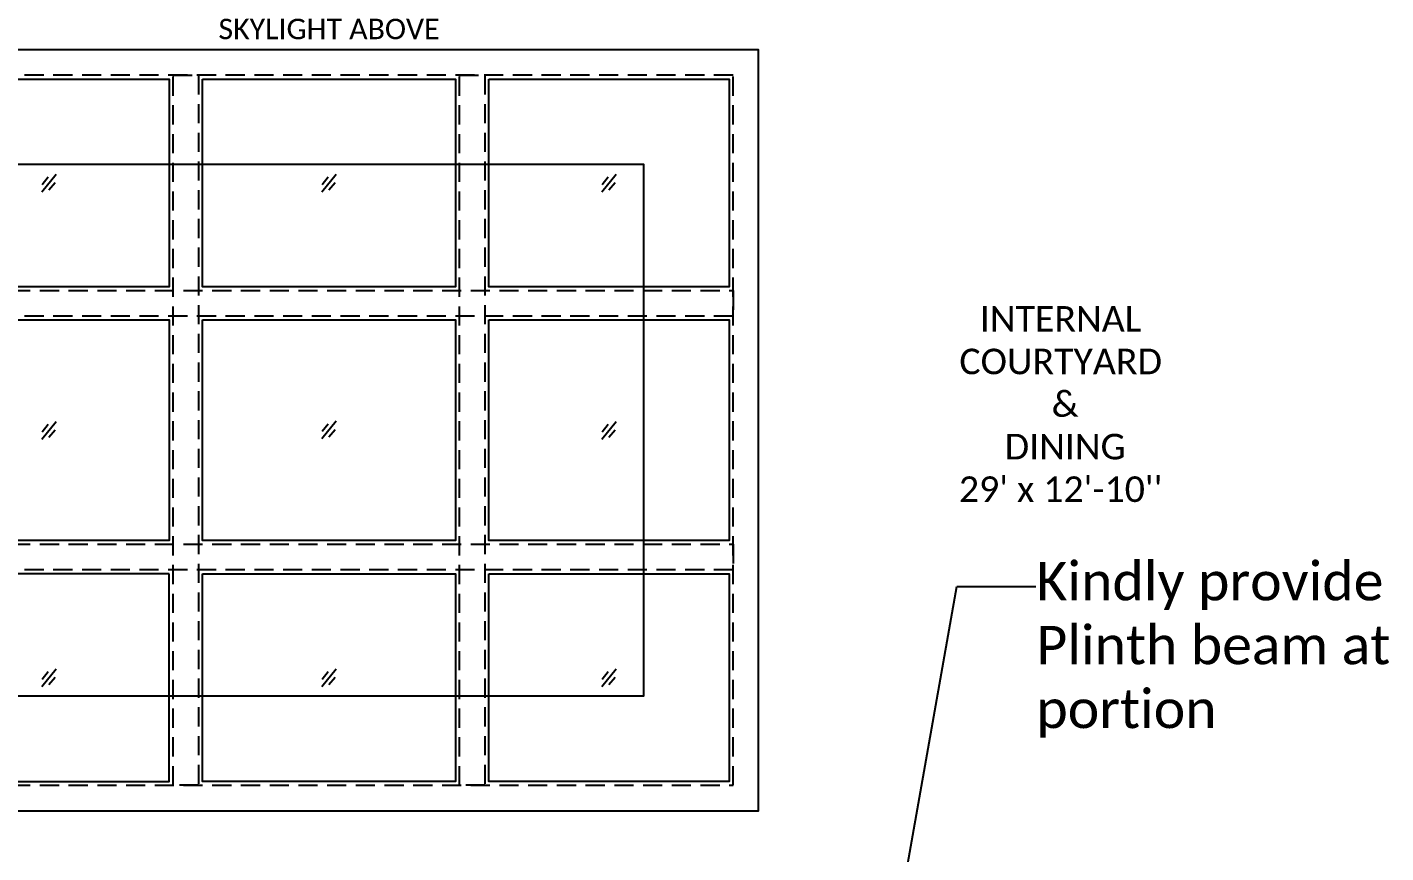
# Model space of a CAD drawing. Header units: millimetres. Extents: x -15000 to 115650, y -17045 to 28620.
# Drawn here: x 47660 to 52982, y 5040 to 8273 of the extents above; entities that cross this region are included whole.
import ezdxf
from ezdxf import colors
from ezdxf.entities.mleader import LeaderData, LeaderLine
from ezdxf.math import Vec2, Vec3

# ---------------------------------------------------------------- set-up
doc = ezdxf.new("R2010")
doc.units = ezdxf.units.MM
doc.header["$LTSCALE"] = 150
doc.linetypes.add('DASHED', pattern=[0.75, 0.5, -0.25])
for name, color, linetype in [('ad-Elevation 10', 8, 'Continuous'), ('ad-Furniture', 8, 'Continuous'), ('ad-Revision', 4, 'Continuous'), ('ad-Text main', 7, 'Continuous')]:
    doc.layers.add(name, color=color, linetype=linetype)
doc.layers.add('ad-Glass Sectionline', color=140, linetype='Continuous', true_color=0x00bfff)
doc.layers.get('ad-Furniture').off()
doc.styles.get("Standard").update_dxf_attribs({"font": 'calibril.ttf'})

# ---------------------------------------------------------------- blocks, each defined once
blk = doc.blocks.new('zw$EEF9')
at = {"layer": 'ad-Glass Sectionline'}
for points in [[(-28.2, -34.6), (28.2, 34.6)], [(-26.8, -5.8), (-3.4, 23.4)], [(-0.3, -27.4), (23.6, 1.4)]]:
    blk.add_lwpolyline(points, dxfattribs=at)
blk = doc.blocks.new('$ZCDB_AUDIT_GENERATED_1E8537')
at = {"layer": 'ad-Elevation 10'}
blk.add_lwpolyline([(0, -2980), (3365, -2980), (3365, 0), (0, 0)], close=True, dxfattribs=at)
at = {"layer": 'ad-Elevation 10', "linetype": 'DASHED'}
for points in [[(100, -2880), (3265, -2880), (3265, -100), (100, -100)], [(1071.7, -100), (1171.7, -100), (1171.7, -2880), (1071.7, -2880)], [(2193.3, -100), (2293.3, -100), (2293.3, -2880), (2193.3, -2880)], [(100, -943.3), (3265, -943.3), (3265, -1043.3), (100, -1043.3)], [(100, -1936.7), (3265, -1936.7), (3265, -2036.7), (100, -2036.7)]]:
    blk.add_lwpolyline(points, close=True, dxfattribs=at)
at = {"layer": 'ad-Glass Sectionline', "transparency": 33554585}
for points in [[(115, -115), (1056.7, -115), (1056.7, -928.3), (115, -928.3)], [(1186.7, -115), (2178.3, -115), (2178.3, -928.3), (1186.7, -928.3)], [(2308.3, -115), (3250, -115), (3250, -928.3), (2308.3, -928.3)], [(115, -1058.3), (1056.7, -1058.3), (1056.7, -1921.7), (115, -1921.7)], [(1186.7, -1058.3), (2178.3, -1058.3), (2178.3, -1921.7), (1186.7, -1921.7)], [(2308.3, -1058.3), (3250, -1058.3), (3250, -1921.7), (2308.3, -1921.7)], [(1056.7, -2051.7), (115, -2051.7), (115, -2865), (1056.7, -2865)], [(1186.7, -2051.7), (2178.3, -2051.7), (2178.3, -2865), (1186.7, -2865)], [(2308.3, -2051.7), (3250, -2051.7), (3250, -2865), (2308.3, -2865)]]:
    blk.add_lwpolyline(points, close=True, dxfattribs=at)
for p in [(585.8, -521.7), (1682.5, -521.7), (2779.2, -521.7), (585.8, -1490), (1682.4, -1488.3), (2779.2, -1490), (585.8, -2458.3), (1682.5, -2458.3), (2779.2, -2458.3)]:
    blk.add_blockref('zw$EEF9', p)
blk = doc.blocks.new('$ZCDB_AUDIT_GENERATED_1E8529')
at = {"true_color": 0x7f5f3f, "transparency": 33554610}
h = blk.add_hatch(dxfattribs=at)
h.set_pattern_fill('DOTS', color=37, scale=20, angle=360)
h.set_pattern_definition([(360, (-800139.518, 271344.397), (15.875, 31.75), [0, -31.75])])
h.paths.add_polyline_path([(450, -2530), (2915, -2530), (2915, -450), (450, -450)])
at = {"layer": 'ad-Elevation 10'}
blk.add_lwpolyline([(450, -2530), (2915, -2530), (2915, -450), (450, -450)], close=True, dxfattribs=at)
blk.add_blockref('$ZCDB_AUDIT_GENERATED_1E8537', (0, 0))
at = {"layer": 'ad-Text main', "insert": (1682.5, 80.9), "char_height": 80, "width": 1164.819, "attachment_point": 5}
blk.add_mtext('SKYLIGHT ABOVE', dxfattribs=at)
blk = doc.blocks.new('Furn')
at = {"layer": 'ad-Furniture', "rotation": 359.9999999999996}
blk.add_blockref('$ZCDB_AUDIT_GENERATED_1E8529', (-8510, -5435), dxfattribs=at)
blk = doc.blocks.new('Text')
at = {"layer": 'ad-Text main', "insert": (8158.2, 6797.1), "char_height": 100, "width": 968.486, "attachment_point": 5, "bg_fill": 2}
blk.add_mtext("INTERNAL ^JCOURTYARD^J &^J DINING\\P29' x 12'-10''", dxfattribs=at)
blk = doc.blocks.new('zw$D0D4')
at = {"layer": 'ad-Revision'}
ml = blk.add_multileader_mtext('Standard', dxfattribs=at)
ml.set_content('Kindly provide additional Plinth beam at the marked portion', color=256)
ml.set_leader_properties()
ml.build(insert=Vec2(0, 0))
ml.multileader.update_dxf_attribs({"arrow_head_size": 150})
ctx = ml.context
ctx.base_point, ctx.char_height, ctx.arrow_head_size, ctx.plane_origin = Vec3(8061, -7537.4), 150, 150, Vec3(6075.6, -11048.6)
notes = []
notes.append((ctx, [(0, (1, 1, 0), (7751.6, -7537.4), (1, 0), 309.4, [(0, [(7265.2, -10283.7)], 256, [])])]))
ctx.mtext.insert, ctx.mtext.width, ctx.mtext.flow_direction = Vec3(8063, -7441.3), 2931.853, 5
for ctx, leaders in notes:
    for number, flags, end, landing, length, lines in leaders:
        leader = LeaderData()
        leader.index, (leader.has_last_leader_line, leader.has_dogleg_vector, leader.attachment_direction) = number, flags
        leader.last_leader_point, leader.dogleg_vector, leader.dogleg_length = Vec3(end), Vec3(landing), length
        for number, points, colour, breaks in lines:
            line = LeaderLine()
            line.index, line.vertices, line.color, line.breaks = number, Vec3.list(points), colors.encode_raw_color(colour), breaks
            leader.lines.append(line)
        ctx.leaders.append(leader)

msp = doc.modelspace()

# ---------------------------------------------------------------- block references
at = {"layer": 'ad-Furniture'}
msp.add_blockref('Furn', (55670, 13620), dxfattribs=at)

# ---------------------------------------------------------------- next in the draw order: block references
at = {"layer": 'ad-Text main'}
msp.add_blockref('Text', (43550, 0), dxfattribs=at)

# ---------------------------------------------------------------- next in the draw order: block references
at = {"layer": 'ad-Revision'}
msp.add_blockref('zw$D0D4', (43550, 13620), dxfattribs=at)

doc.saveas('drawing.dxf')
